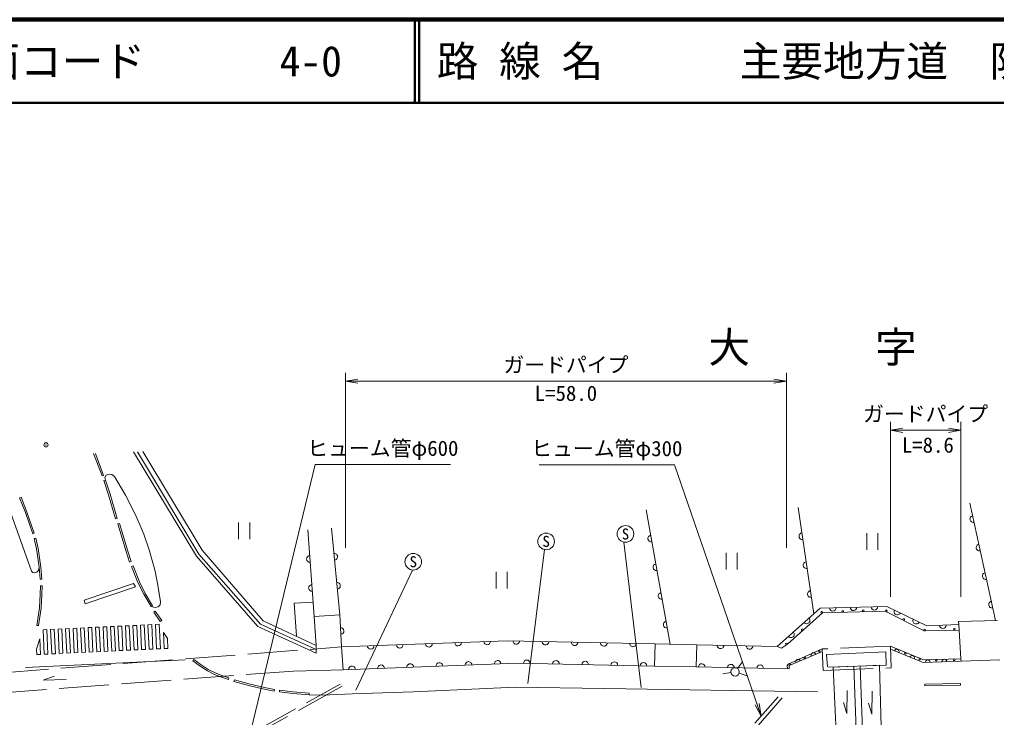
# Model space of a CAD drawing. Units: millimetres at full size, sheet at 1:1000; details may follow other scales. Extents: x 40000 to 122971101, y 20000 to 244977975.
# Drawn here: x 130314 to 247546, y 296252 to 380000 of the extents above; entities that cross this region are included whole.
import ezdxf
from ezdxf.enums import TextEntityAlignment as Align

# ---------------------------------------------------------------- set-up
doc = ezdxf.new("R2010")
doc.units = ezdxf.units.MM
doc.header["$LTSCALE"] = 1000
doc.header["$PDMODE"] = 32
doc.header["$PDSIZE"] = 500
doc.linetypes.add('DASHED', pattern=[7.5, 6, -1.5])
for name, color, linetype, lineweight in [('M-BGD', 7, 'Continuous', 13), ('M-BGD-EXST', 7, 'Continuous', 13), ('M-BMK-HTXT', 7, 'Continuous', 13), ('M-STR-HTXT', 7, 'Continuous', 13), ('M-STR-STR1', 1, 'Continuous', 13), ('M-STR-STRC', 7, 'Continuous', 13), ('M-TTL', 2, 'Continuous', 140), ('M-TTL-LINE', 7, 'Continuous', 50)]:
    doc.layers.add(name, color=color, linetype=linetype, lineweight=lineweight)
doc.layers.add('M-TTL-TXT', color=7, linetype='Continuous')
doc.styles.add('ＭＳ ゴシック', font='')
doc.styles.get('ＭＳ ゴシック').set_extended_font_data('MS Gothic')

# ---------------------------------------------------------------- blocks, each defined once
blk = doc.blocks.new('open_arrow')
at = {"color": 0, "linetype": 'Continuous', "lineweight": -2}
blk.add_lwpolyline([(7.5, 1.25), (0, 0), (7.5, -1.25)], dxfattribs=at)

msp = doc.modelspace()

# ---------------------------------------------------------------- linework, layer by layer
at = {"layer": 'M-BGD'}
for p, q in [((140404, 325303), (140217, 325233)), ((140446, 324671), (140636, 324734)), ((130504, 322690), (130317, 322617)), ((223734, 321450), (225629, 308688)), ((244349, 321971), (247431, 307883)), ((142032, 320123), (141840, 320068)), ((205500, 321175), (208386, 305043)), ((142317, 319539), (142126, 319483)), ((168743, 308570), (167752, 318957)), ((132089, 318351), (131900, 318285)), ((132089, 317708), (132284, 317750)), ((143709, 314950), (143518, 314889)), ((143747, 314363), (143932, 314439)), ((132999, 312851), (132800, 312835)), ((133025, 312057), (132825, 312060)), ((146101, 309554), (146273, 309656)), ((146443, 308894), (146609, 309006)), ((146443, 308894), (147209, 307761)), ((146609, 309006), (147374, 307873)), ((165651, 308384), (168743, 308570)), ((168947, 304709), (168743, 308570)), ((132407, 307297), (132605, 307267)), ((147209, 307761), (147374, 307873)), ((243019, 307389), (243003, 307771)), ((243277, 303293), (243019, 307389)), ((165919, 304891), (165900, 303975)), ((206598, 305081), (206504, 302419)), ((211598, 304974), (211503, 302314)), ((211598, 304974), (221236, 304767)), ((168947, 304709), (169163, 301985)), ((221236, 304767), (221751, 304579)), ((227160, 303803), (227251, 302314)), ((151117, 303058), (151238, 303217)), ((243301, 303017), (243277, 303293)), ((222679, 302078), (211503, 302314)), ((133164, 300745), (134478, 301193)), ((135923, 300819), (133164, 300745)), ((155445, 301007), (155380, 300817)), ((156091, 300768), (156038, 300575)), ((238953, 300245), (243244, 300344)), ((238957, 300045), (238953, 300245)), ((238957, 300045), (243248, 300144)), ((243248, 300144), (243244, 300344)), ((160881, 299404), (160922, 299600)), ((161526, 299542), (161497, 299344)), ((165082, 299174), (165067, 298974)), ((229614, 299490), (229592, 296730)), ((232622, 299409), (232600, 296649)), ((229592, 296730), (229190, 298059)), ((232600, 296649), (232199, 297977))]:
    msp.add_line(p, q, dxfattribs=at)
at = {"layer": 'M-BGD', "linetype": 'DASHED'}
for p, q in [((243003, 307771), (247661, 307889)), ((206598, 305081), (211598, 304974)), ((247931, 303150), (243301, 303017)), ((211503, 302314), (206504, 302419)), ((145063, 287090), (168770, 300265)), ((169032, 299991), (145374, 286964)), ((213557, 289971), (221357, 298712)), ((221825, 298616), (213987, 289564))]:
    msp.add_line(p, q, dxfattribs=at)
at = {"layer": 'M-BGD'}
for points in [[(126855, 327407), (131750, 313807), (131910, 313637), (132160, 313604), (132397, 313680), (132571, 313899), (132684, 314280)], [(139198, 327914), (139280, 327720), (140217, 325233)], [(139412, 327923), (139466, 327794), (140404, 325303)], [(144004, 328111), (151537, 315604), (158910, 307156), (165900, 303975)], [(165909, 304399), (159239, 307458), (151844, 315860), (144459, 328130)], [(165919, 304891), (159556, 307847), (152221, 316327), (145097, 328156)], [(140636, 324734), (140565, 325057), (140722, 325324), (141078, 325456), (141373, 325401), (141690, 325165), (143037, 322946), (144277, 320487), (145215, 318246), (145864, 316373), (146585, 313819), (146893, 312109), (147245, 310145), (147192, 309770), (146937, 309509), (146592, 309438), (146101, 309554)], [(140636, 324734), (141198, 323027), (142032, 320123)], [(140446, 324671), (141007, 322968), (141840, 320068)], [(131900, 318285), (131011, 320830), (130317, 322617)], [(132089, 318351), (131198, 320899), (130504, 322690)], [(142126, 319483), (143110, 316158), (143518, 314889)], [(142317, 319539), (143302, 316217), (143709, 314950)], [(132800, 312835), (132684, 314280), (132345, 316504), (132089, 317708)], [(132999, 312851), (132883, 314303), (132542, 316540), (132284, 317750)], [(164908, 318772), (165651, 308384), (165919, 304891)], [(143747, 314363), (144525, 312452), (145230, 311033), (146101, 309554)], [(143932, 314439), (144708, 312534), (145406, 311129), (146273, 309656)], [(132407, 307297), (132728, 309405), (132807, 311029), (132825, 312060)], [(132605, 307267), (132928, 309385), (133007, 311023), (133025, 312057)], [(163540, 305996), (163266, 309970), (165528, 310098)], [(221236, 304767), (226400, 309376), (234393, 309581), (239175, 307262), (243019, 307389)], [(221751, 304579), (222472, 305041), (226666, 308808), (234178, 309020), (238858, 306634), (243060, 306745)], [(168947, 304709), (188881, 305462), (206598, 305081)], [(234812, 304816), (238777, 303178), (243277, 303293)], [(222460, 302082), (222419, 302443), (222553, 302666), (226649, 304470)], [(226661, 304176), (222685, 302471), (222679, 302078)], [(227379, 302269), (234322, 302539), (234275, 304108), (227160, 303803)], [(243301, 303017), (238746, 302829), (234824, 304442)], [(151117, 303058), (151993, 302390), (152857, 301840), (153691, 301422), (154653, 301066), (155380, 300817)], [(151238, 303217), (152108, 302554), (152955, 302014), (153771, 301606), (154720, 301254), (155445, 301007)], [(206504, 302419), (190015, 302768), (169163, 301985)], [(156038, 300575), (157952, 300055), (159853, 299617), (160881, 299404)], [(156091, 300768), (158001, 300249), (159896, 299812), (160922, 299600)], [(161497, 299344), (163104, 299115), (165067, 298974)], [(161526, 299542), (163126, 299314), (165082, 299174)], [(165067, 298974), (166666, 298935), (170233, 299077), (177573, 299346), (189842, 299875), (200507, 299731), (226076, 299320)]]:
    msp.add_lwpolyline(points, dxfattribs=at)
at = {"layer": 'M-BGD', "linetype": 'DASHED'}
msp.add_lwpolyline([(226761, 301884), (234898, 302210), (234812, 304816), (226649, 304470)], close=True, dxfattribs=at)
for points in [[(108487, 300131), (120312, 301014), (168947, 304709)], [(108844, 297730), (120095, 298593), (163202, 301821), (169163, 301985)]]:
    msp.add_lwpolyline(points, dxfattribs=at)
at = {"layer": 'M-BGD'}
for centre in [(226563, 308879), (229110, 308984), (231557, 309050), (234336, 309062), (236425, 307999), (224238, 306771), (238919, 306734), (242498, 306833), (222348, 305075), (226293, 304214), (236627, 303954), (222735, 302638), (224527, 303424), (238333, 303254), (240301, 303119), (242475, 303173)]:
    msp.add_circle(centre, 100, dxfattribs=at)
for centre, radius, start, end in [((244768, 320056), 400, 102.34114, 282.34114), ((206117, 317730), 400, 100.14204, 280.14204), ((224248, 317988), 400, 98.44447, 278.44447), ((245516, 316637), 400, 102.34114, 282.34114), ((165158, 315281), 400, 94.09187, 274.09187), ((168078, 315539), 400, 275.44951, 95.44951), ((206733, 314285), 400, 100.14204, 280.14204), ((224762, 314526), 400, 98.44447, 278.44447), ((246264, 313217), 400, 102.34114, 282.34114), ((165407, 311790), 400, 94.09187, 274.09187), ((168410, 312054), 400, 275.44951, 95.44951), ((207349, 310839), 400, 100.14204, 280.14204), ((225276, 311064), 400, 98.44447, 278.44447), ((232896, 309543), 400, 181.47027, 1.47027), ((247012, 309798), 400, 102.34114, 282.34114), ((227897, 309415), 400, 181.47027, 1.47027), ((230396, 309479), 400, 181.47027, 1.47027), ((235659, 308967), 400, 154.12499, 334.12499), ((207966, 307394), 400, 100.14204, 280.14204), ((224751, 307904), 400, 221.75551, 41.75551), ((237909, 307876), 400, 154.12499, 334.12499), ((241097, 307325), 400, 181.88771, 1.88771), ((168845, 306640), 400, 273.03006, 93.03006), ((222886, 306239), 400, 221.75551, 41.75551), ((172444, 304842), 400, 182.16298, 2.16298), ((175942, 304974), 400, 182.16298, 2.16298), ((179439, 305106), 400, 182.16298, 2.16298), ((182937, 305238), 400, 182.16298, 2.16298), ((186434, 305370), 400, 182.16298, 2.16298), ((189932, 305440), 400, 178.76834, 358.76834), ((193432, 305365), 400, 178.76834, 358.76834), ((196931, 305289), 400, 178.76834, 358.76834), ((200430, 305214), 400, 178.76834, 358.76834), ((203929, 305139), 400, 178.76834, 358.76834), ((214427, 304913), 400, 178.76834, 358.76834), ((217926, 304838), 400, 178.76834, 358.76834), ((225592, 303718), 300, 23.21427, 203.21427), ((235564, 304138), 300, 337.63399, 157.63399), ((237414, 303377), 300, 337.63399, 157.63399), ((173697, 302155), 400, 2.15065, 182.15065), ((177195, 302286), 400, 2.15065, 182.15065), ((180692, 302418), 400, 2.15065, 182.15065), ((184190, 302549), 400, 2.15065, 182.15065), ((187688, 302680), 400, 2.15065, 182.15065), ((191186, 302743), 400, 358.78964, 178.78964), ((194685, 302669), 400, 358.78964, 178.78964), ((198184, 302595), 400, 358.78964, 178.78964), ((201683, 302521), 400, 358.78964, 178.78964), ((205183, 302447), 400, 358.78964, 178.78964), ((212181, 302299), 400, 358.78964, 178.78964), ((215680, 302225), 400, 358.78964, 178.78964), ((219179, 302152), 400, 358.78964, 178.78964), ((223754, 302930), 300, 23.21427, 203.21427), ((239305, 302852), 300, 2.37241, 182.37241), ((241303, 302935), 300, 2.37241, 182.37241), ((170200, 302024), 400, 2.15065, 182.15065)]:
    msp.add_arc(centre, radius, start, end, dxfattribs=at)
at = {"layer": 'M-BGD-EXST'}
for p, q in [((156603, 319631), (156603, 317631)), ((157936, 319631), (157936, 317631)), ((231994, 318384), (231994, 316384)), ((233327, 318384), (233327, 316384)), ((204926, 299845), (202847, 317286)), ((191318, 300310), (193314, 316395)), ((215102, 315995), (215102, 313995)), ((216435, 315995), (216435, 313995)), ((170656, 299545), (177475, 313940)), ((187512, 313722), (187512, 311722)), ((188845, 313722), (188845, 311722)), ((216475, 302124), (217062, 302933)), ((215687, 301640), (214700, 301484)), ((216658, 301568), (217611, 301266))]:
    msp.add_line(p, q, dxfattribs=at)
for centre, radius in [((203026, 318269), 1000), ((193508, 317376), 1000), ((177563, 314936), 1000), ((216181, 301719), 500)]:
    msp.add_circle(centre, radius, dxfattribs=at)
at = {"layer": 'M-BMK-HTXT'}
msp.add_point((133482, 328959), dxfattribs=at)
at = {"layer": 'M-STR-HTXT'}
for p, q in [((169424, 316597), (169424, 337597)), ((169424, 336597), (222343, 336597)), ((222343, 316597), (222343, 337597)), ((234812, 310707), (234812, 331707)), ((234812, 330707), (243277, 330707)), ((243277, 310707), (243277, 331707))]:
    msp.add_line(p, q, dxfattribs=at)
for points in [[(158085, 294656), (165780, 326590), (182039, 326590)], [(219305, 296412), (208921, 326560), (192662, 326560)]]:
    msp.add_lwpolyline(points, dxfattribs=at)
at = {"layer": 'M-STR-STR1'}
for p, q in [((231207, 302418), (233530, 302508)), ((233827, 289777), (233530, 302508)), ((227937, 302291), (230431, 302388)), ((227937, 302291), (228538, 289495)), ((230882, 289619), (230431, 302388)), ((231207, 302418), (231627, 289659))]:
    msp.add_line(p, q, dxfattribs=at)
at = {"layer": 'M-STR-STRC'}
for p, q in [((143991, 312314), (138058, 310333)), ((144213, 311914), (138184, 309900)), ((144213, 311914), (143991, 312314)), ((138058, 310333), (138184, 309900)), ((141680, 307176), (141230, 307155)), ((141230, 307155), (141370, 304225)), ((141680, 307176), (141819, 304246)), ((142579, 307219), (142129, 307198)), ((142129, 307198), (142269, 304268)), ((142579, 307219), (142718, 304289)), ((143478, 307262), (143028, 307241)), ((143028, 307241), (143168, 304311)), ((143478, 307262), (143617, 304332)), ((144377, 307305), (143927, 307284)), ((143927, 307284), (144067, 304354)), ((144377, 307305), (144516, 304375)), ((145276, 307348), (144826, 307326)), ((144826, 307326), (144966, 304396)), ((145276, 307348), (145415, 304418)), ((146175, 307391), (145725, 307369)), ((145725, 307369), (145865, 304439)), ((146175, 307391), (146314, 304461)), ((147074, 307433), (146624, 307412)), ((146624, 307412), (146764, 304482)), ((147074, 307433), (147213, 304503)), ((133589, 306791), (133139, 306770)), ((133139, 306770), (133279, 303840)), ((133589, 306791), (133728, 303861)), ((134488, 306834), (134038, 306813)), ((134038, 306813), (134178, 303883)), ((134488, 306834), (134627, 303904)), ((135387, 306877), (134937, 306855)), ((134937, 306855), (135077, 303925)), ((135387, 306877), (135526, 303947)), ((136286, 306920), (135836, 306898)), ((135836, 306898), (135976, 303968)), ((136286, 306920), (136425, 303990)), ((137185, 306962), (136735, 306941)), ((136735, 306941), (136875, 304011)), ((137185, 306962), (137324, 304032)), ((138084, 307005), (137634, 306984)), ((137634, 306984), (137774, 304054)), ((138084, 307005), (138223, 304075)), ((138983, 307048), (138533, 307027)), ((138533, 307027), (138673, 304097)), ((138983, 307048), (139122, 304118)), ((139882, 307091), (139432, 307069)), ((139432, 307069), (139572, 304139)), ((139882, 307091), (140021, 304161)), ((140781, 307134), (140331, 307112)), ((140331, 307112), (140471, 304182)), ((140781, 307134), (140920, 304204)), ((148055, 305742), (147572, 306431)), ((147572, 306431), (147663, 304525)), ((132740, 305687), (132349, 304456)), ((132740, 305687), (132829, 303818)), ((148055, 305742), (148112, 304546)), ((132349, 304456), (132380, 303797)), ((132829, 303818), (132380, 303797)), ((133728, 303861), (133279, 303840)), ((134627, 303904), (134178, 303883)), ((135526, 303947), (135077, 303925)), ((136425, 303990), (135976, 303968)), ((137324, 304032), (136875, 304011)), ((138223, 304075), (137774, 304054)), ((139122, 304118), (138673, 304097)), ((140021, 304161), (139572, 304139)), ((140920, 304204), (140471, 304182)), ((141819, 304246), (141370, 304225)), ((142718, 304289), (142269, 304268)), ((143617, 304332), (143168, 304311)), ((144516, 304375), (144067, 304354)), ((145415, 304418), (144966, 304396)), ((146314, 304461), (145865, 304439)), ((147213, 304503), (146764, 304482)), ((148112, 304546), (147663, 304525)), ((150199, 303147), (131045, 302235))]:
    msp.add_line(p, q, dxfattribs=at)
at = {"layer": 'M-TTL'}
msp.add_line((680000, 380000), (40000, 380000), dxfattribs=at)
at = {"layer": 'M-TTL-LINE'}
for p, q in [((177750, 380000), (177750, 370000)), ((178250, 380000), (178250, 370000)), ((40000, 370000), (680000, 370000))]:
    msp.add_line(p, q, dxfattribs=at)

# ---------------------------------------------------------------- block references
at = {"layer": 'M-STR-HTXT', "xscale": 200, "yscale": 200}
for p in [(169424, 336597), (234812, 330707)]:
    msp.add_blockref('open_arrow', p, dxfattribs=at)
for p, rotation in [((222343, 336597), 180), ((243277, 330707), 180), ((219305, 296412), 109)]:
    msp.add_blockref('open_arrow', p, dxfattribs=dict(at, rotation=rotation))

# ---------------------------------------------------------------- texts
at = {"layer": 'M-BGD-EXST', "style": 'ＭＳ ゴシック'}
for p in [(203026, 318269), (193508, 317376), (177563, 314936)]:
    msp.add_text('S', height=1320, dxfattribs=at).set_placement(p, align=Align.MIDDLE_CENTER)
at = {"layer": 'M-BMK-HTXT', "insert": (212977, 338431), "char_height": 3666, "attachment_point": 7, "style": 'ＭＳ ゴシック'}
msp.add_mtext('\\T4;大字下右田', dxfattribs=at)
at = {"layer": 'M-STR-HTXT', "style": 'ＭＳ ゴシック'}
for s, p in [('ガードパイプ', (195883, 337097)), ('L=58.0', (195883, 333690)), ('ガードパイプ', (239044, 331207)), ('ヒューム管φ600', (173910, 327090)), ('ヒューム管φ300', (200791, 327060)), ('L=8.6', (239310, 327473))]:
    msp.add_text(s, height=1833, dxfattribs=at).set_placement(p, align=Align.BOTTOM_CENTER)
at = {"layer": 'M-TTL-TXT', "style": 'ＭＳ ゴシック'}
for s, p in [('図面コード', (120380, 375000)), ('4-0', (161521, 375000)), ('路 線 名', (180380, 375000)), ('主要地方道\u3000防府徳地線', (216734, 375000))]:
    msp.add_text(s, height=3666, dxfattribs=at).set_placement(p, align=Align.MIDDLE_LEFT)

doc.saveas('drawing.dxf')
